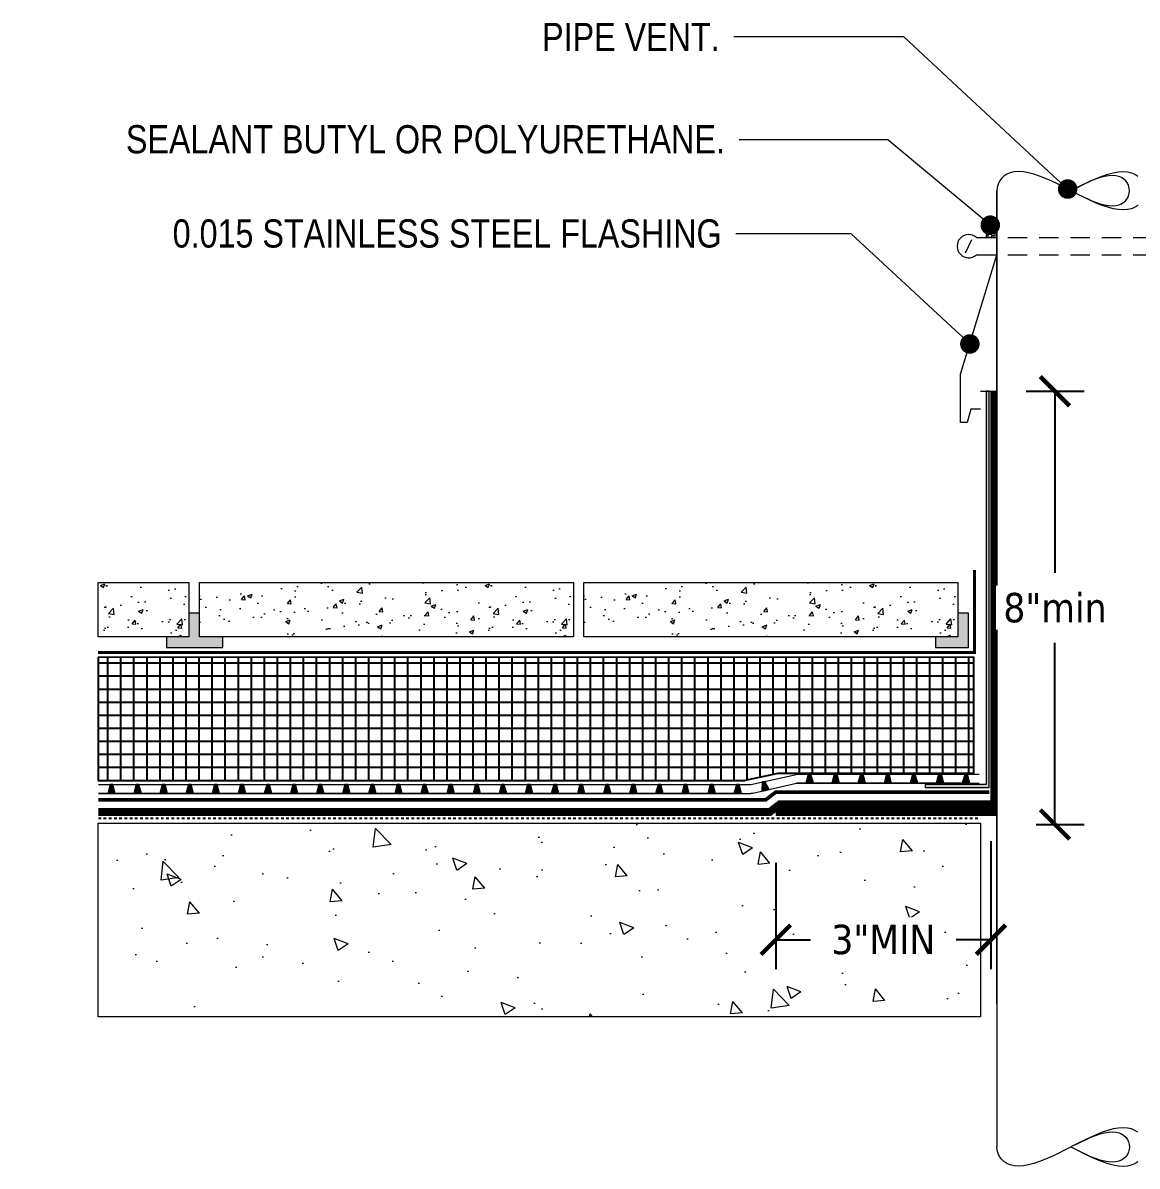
# Model space of a CAD drawing. Header units: inches. Extents: x -332 to 107, y -6 to 38.
# Drawn here: x -2.88 to 39.82, y -5.73 to 38.08 of the extents above; entities that cross this region are included whole.
import ezdxf
from ezdxf import colors
from ezdxf.entities.mleader import LeaderData, LeaderLine
from ezdxf.math import Vec2, Vec3

# ---------------------------------------------------------------- set-up
doc = ezdxf.new("R2010")
doc.units = ezdxf.units.IN
doc.header["$MEASUREMENT"] = 0
for name, pattern in [('Dash', [0.25, 0.125, -0.125]), ('Dashed - Dense', [0.8, 0.5, -0.3]), ('DASHED2', [0.1875, 0.125, -0.0625])]:
    doc.linetypes.add(name, pattern=pattern)
for name, color, linetype, lineweight in [('Dimensions', 20, 'Continuous', 0), ('Drainage Mat', 191, 'Continuous', 0), ('Others', 190, 'Continuous', 0), ('RAM HDR 327', 63, 'Continuous', 0), ('Ram Mastic', 191, 'Continuous', 0), ('RAM POLY FELT 3.5 FILTER FABRIC.', 4, 'Dash', 0), ('RT-250 HRA SYSTEM LIQUID', 241, 'Continuous', 0), ('RT-250 HRA SYSTEM MESH', 3, 'Continuous', 0), ('Text', 20, 'Continuous', 0)]:
    doc.layers.add(name, color=color, linetype=linetype, lineweight=lineweight)
for name, color, linetype in [('Insulation Border', 8, 'Continuous'), ('Insulation Foam', 9, 'Continuous'), ('Primer', 32, 'DASHED2')]:
    doc.layers.add(name, color=color, linetype=linetype)
doc.layers.add('Protection Course', color=99, linetype='Dashed - Dense', lineweight=0, true_color=0x216123)
doc.styles.add('Annotative', font='tahoma.ttf')
doc.styles.get("Standard").update_dxf_attribs({"font": ''})
doc.styles.get('Standard').set_extended_font_data('Arial Narrow')
doc.dimstyles.new('Annotative', dxfattribs={"dimscale": 0, "dimtxt": 0.09375, "dimasz": 0.09375, "dimexe": 0.09375, "dimexo": 0.09375, "dimgap": 0.0625, "dimtad": 0, "dimtih": 1, "dimtoh": 1, "dimlfac": -1, "dimzin": 3, "dimdsep": 46, "dimlunit": 4, "dimtxsty": 'Annotative', "dimblk": 'ARCHTICK', "dimcen": 0.09, "dimclrd": 256, "dimclre": 256, "dimclrt": 256, "dimadec": 0, "dimazin": 2, "dimtfac": 1, "dimtix": 1, "dimtofl": 0, "dimtmove": 1, "dimatfit": 1, "dimldrblk": 'CLOSEDBLANK', "dimfxl": 1, "dimtfill": 1, "dimtolj": 1, "dimtzin": 0, "dimarcsym": 0})

# ---------------------------------------------------------------- blocks, each defined once
blk = doc.blocks.new('*U19')
at = {"layer": 'Drainage Mat'}
h = blk.add_hatch(color=256, dxfattribs=at)
h.dxf.hatch_style = 1
h.paths.add_polyline_path([(0.5, 0.343), (0.447, 0.343), (0.355, 0), (0.5, 0), (0.645, 0), (0.553, 0.343)])
at = {"layer": 'Drainage Mat', "linetype": 'Continuous'}
for points in [[(0, 0.343), (1, 0.343)], [(0, 0), (1, 0)]]:
    blk.add_lwpolyline(points, dxfattribs=at)
blk.add_lwpolyline([(0.5, 0.343), (0.447, 0.343), (0.355, 0), (0.5, 0), (0.645, 0), (0.553, 0.343)], close=True, dxfattribs=at)
blk = doc.blocks.new('*U20')
at = {"layer": 'Drainage Mat', "color": 0, "linetype": 'ByBlock', "lineweight": -2, "transparency": 16777216}
for p in [(26.77, 8.948), (27.77, 8.948), (28.77, 8.948), (29.77, 8.948), (30.77, 8.948), (31.77, 8.948), (32.77, 8.948)]:
    blk.add_blockref('*U19', p, dxfattribs=at)
blk = doc.blocks.new('*U17')
at = {"layer": 'Drainage Mat'}
h = blk.add_hatch(color=256, dxfattribs=at)
h.dxf.hatch_style = 1
h.paths.add_polyline_path([(0.5, 0.343), (0.447, 0.343), (0.355, 0), (0.5, 0), (0.645, 0), (0.553, 0.343)])
at = {"layer": 'Drainage Mat', "linetype": 'Continuous'}
for points in [[(0, 0.343), (1, 0.343)], [(0, 0), (1, 0)]]:
    blk.add_lwpolyline(points, dxfattribs=at)
blk.add_lwpolyline([(0.5, 0.343), (0.447, 0.343), (0.355, 0), (0.5, 0), (0.645, 0), (0.553, 0.343)], close=True, dxfattribs=at)
blk = doc.blocks.new('*U18')
at = {"layer": 'Drainage Mat', "color": 0, "linetype": 'ByBlock', "lineweight": -2, "transparency": 16777216}
for p in [(0.017, 8.557), (1.017, 8.557), (2.017, 8.557), (3.017, 8.557), (4.017, 8.557), (5.017, 8.557), (6.017, 8.557), (7.017, 8.557), (8.017, 8.557), (9.017, 8.557), (10.017, 8.557), (11.017, 8.557), (12.017, 8.557), (13.017, 8.557), (14.017, 8.557), (15.017, 8.557), (16.017, 8.557), (17.017, 8.557), (18.017, 8.557), (19.017, 8.557), (20.017, 8.557), (21.017, 8.557), (22.017, 8.557), (23.017, 8.557), (24.017, 8.557)]:
    blk.add_blockref('*U17', p, dxfattribs=at)
blk = doc.blocks.new('_Dot')
at = {"color": 0, "linetype": 'ByBlock', "lineweight": -2}
blk.add_line((-0.5, 0), (-1, 0), dxfattribs=at)
at = {"color": 0, "linetype": 'ByBlock', "const_width": 0.5}
blk.add_lwpolyline([(-0.25, 0, 1), (0.25, 0, 1)], format="xyb", close=True, dxfattribs=at)
blk = doc.blocks.new('_ArchTick')
at = {"color": 0, "linetype": 'ByBlock', "const_width": 0.15}
blk.add_lwpolyline([(-0.5, -0.5), (0.5, 0.5)], dxfattribs=at)
blk = doc.blocks.new('*D25')
at = {"layer": 'Defpoints', "color": 0, "transparency": 16777216}
for p in [(34.451, 23.965), (34.829, 7.366), (36.675, 7.366)]:
    blk.add_point(p, dxfattribs=at)
at = {"layer": 'Dimensions', "lineweight": -2, "transparency": 16777216}
for p, q in [((35.576, 23.965), (37.8, 23.965)), ((36.675, 23.965), (36.675, 17.003)), ((36.675, 7.366), (36.675, 14.327)), ((35.954, 7.366), (37.8, 7.366))]:
    blk.add_line(p, q, dxfattribs=at)
at = {"layer": 'Dimensions', "lineweight": -2, "transparency": 16777216, "xscale": 1.125, "yscale": 1.125, "zscale": 1.125}
for p, rotation in [((36.675, 23.965), 90), ((36.675, 7.366), 270)]:
    blk.add_blockref('_ArchTick', p, dxfattribs=dict(at, rotation=rotation))
at = {"layer": 'Dimensions', "transparency": 16777216, "insert": (36.675, 15.665), "char_height": 1.125, "attachment_point": 5, "style": 'Annotative', "bg_fill": 3, "box_fill_scale": 1.25, "bg_fill_color": 9, "bg_fill_true_color": 13158600, "bg_fill_transparency": 0}
blk.add_mtext('\\A1;8"min', dxfattribs=at)
blk = doc.blocks.new('_ClosedBlank')
at = {"color": 0, "linetype": 'ByBlock', "lineweight": -2}
for p, q in [((-1, 0.17), (0, 0)), ((-1, 0.17), (-1, -0.17)), ((0, 0), (-1, -0.17))]:
    blk.add_line(p, q, dxfattribs=at)
blk = doc.blocks.new('*D26')
at = {"layer": 'Defpoints', "color": 0, "transparency": 16777216}
for p in [(34.219, 7.847), (25.974, 7.023), (34.219, 2.95)]:
    blk.add_point(p, dxfattribs=at)
at = {"layer": 'Dimensions', "lineweight": -2, "transparency": 16777216}
for p, q in [((34.219, 6.722), (34.219, 1.825)), ((25.974, 5.898), (25.974, 1.825)), ((25.974, 2.95), (27.306, 2.95)), ((34.219, 2.95), (32.887, 2.95))]:
    blk.add_line(p, q, dxfattribs=at)
at = {"layer": 'Dimensions', "lineweight": -2, "transparency": 16777216, "xscale": 1.125, "yscale": 1.125, "zscale": 1.125, "rotation": 180}
blk.add_blockref('_ArchTick', (25.974, 2.95), dxfattribs=at)
at = {"layer": 'Dimensions', "lineweight": -2, "transparency": 16777216, "xscale": 1.125, "yscale": 1.125, "zscale": 1.125}
blk.add_blockref('_ArchTick', (34.219, 2.95), dxfattribs=at)
at = {"layer": 'Dimensions', "transparency": 16777216, "insert": (30.096, 2.95), "char_height": 1.125, "attachment_point": 5, "style": 'Annotative', "bg_fill": 3, "box_fill_scale": 1.25, "bg_fill_color": 9, "bg_fill_true_color": 13158600, "bg_fill_transparency": 0}
blk.add_mtext('\\A1;3"MIN', dxfattribs=at)

msp = doc.modelspace()

# ---------------------------------------------------------------- hatches: boundary and pattern name
at = {"layer": 'Drainage Mat'}
h = msp.add_hatch(color=256, dxfattribs=at)
h.dxf.hatch_style = 1
h.paths.add_polyline_path([(25.505, 9.006), (25.454, 8.995), (25.437, 8.64), (25.578, 8.671), (25.72, 8.702), (25.557, 9.018)])
at = {"layer": 'Insulation Foam'}
h = msp.add_hatch(dxfattribs=at)
h.set_pattern_fill('NET', color=256, scale=4)
h.set_pattern_definition([(0, (-2092.1217, 1.05595), (0, 0.5), []), (90, (-2092.1217, 1.05595), (-0.5, 3e-17), [])])
h.paths.add_polyline_path([(0.002, 13.774), (0, 9.049), (24.752, 9.049), (26.061, 9.337), (33.565, 9.337), (33.565, 13.763)])
at = {"layer": 'Others'}
h = msp.add_hatch(dxfattribs=at)
h.set_pattern_fill('CONCRETE___STRUCTURAL_0002', color=256, style=0, pattern_type=2)
h.set_pattern_definition([(50, (-2.2127, 15.3668), (-1.75746, 0.15376), [0.18377, -2.02145]), (355, (-2.2127, 15.3668), (-0.34, 1.84306), [0.147, -1.61716]), (100.45, (-2.0663, 15.354), (1.4175, 1.6893), [0.1562, -1.71797]), (46.184, (-2.2127, 15.8568), (-2.615, 0.4056), [0.27565, -3.0322]), (96.636, (-1.9948, 15.823), (2.2902, 2.3868), [0.2343, -2.57696]), (351.184, (-2.2127, 15.8568), (2.2902, 2.3868), [0.2205, -2.42574]), (21, (-1.9677, 15.7343), (-1.46257, 0.9865), [0.18377, -2.02145]), (326, (-1.9677, 15.7343), (0.5962, 1.7768), [0.147, -1.61716]), (71.45, (-1.8458, 15.6521), (2.05875, 0.7903), [0.1562, -1.71797]), (37.5, (-2.2127, 15.3668), (0.029795, 0.81567), [0, -1.59756, 0, -1.641665, 0, -1.62329]), (7.5, (-2.2127, 15.3668), (0.64459, 0.9664), [0, -0.93599, 0, -1.56081, 0, -0.61869]), (327.5, (-2.7591, 15.3668), (-1.307996, 0.055265), [0, -0.61256, 0, -1.91119, 0, -2.536]), (317.5, (-3.0041, 15.3668), (1.42895, 0.24528), [0, -0.79633, 0, -1.26923, 0, -1.80093])])
h.paths.add_polyline_path([(0.002, 16.635), (3.476, 16.635), (3.476, 14.558), (0.002, 14.558)])
h = msp.add_hatch(dxfattribs=at)
h.set_pattern_fill('CONCRETE___STRUCTURAL_0002', color=256, style=0, pattern_type=2)
h.set_pattern_definition([(50, (12.5276, 15.3668), (-1.75746, 0.15376), [0.18377, -2.02145]), (355, (12.5276, 15.3668), (-0.33997, 1.84306), [0.147, -1.61716]), (100.451, (12.674, 15.354), (1.4175, 1.6893), [0.15618, -1.71797]), (46.184, (12.5276, 15.8568), (-2.615, 0.40556), [0.27565, -3.0322]), (96.636, (12.7455, 15.823), (2.29015, 2.3868), [0.23427, -2.57696]), (351.184, (12.5276, 15.8568), (2.29015, 2.3868), [0.2205, -2.42574]), (21, (12.7726, 15.7343), (-1.46257, 0.98652), [0.18377, -2.02145]), (326, (12.7726, 15.7343), (0.5962, 1.7768), [0.147, -1.61716]), (71.451, (12.8945, 15.6521), (2.05875, 0.79028), [0.15618, -1.71797]), (37.5, (12.5276, 15.3668), (0.029795, 0.81567), [0, -1.59756, 0, -1.641665, 0, -1.62329]), (7.5, (12.5276, 15.3668), (0.644585, 0.96641), [0, -0.935994, 0, -1.56081, 0, -0.61869]), (327.5, (11.9812, 15.3668), (-1.307996, 0.055265), [0, -0.61256, 0, -1.91119, 0, -2.536005]), (317.5, (11.7362, 15.3668), (1.42895, 0.24528), [0, -0.79633, 0, -1.26923, 0, -1.80093])])
h.paths.add_polyline_path([(3.884, 16.635), (18.217, 16.635), (18.217, 14.558), (3.884, 14.558)])
h = msp.add_hatch(dxfattribs=at)
h.set_pattern_fill('CONCRETE___STRUCTURAL_0002', color=256, style=0, pattern_type=2)
h.set_pattern_definition([(50, (27.268, 15.3668), (-1.75746, 0.15376), [0.18377, -2.02145]), (355, (27.268, 15.3668), (-0.33997, 1.84306), [0.147, -1.61716]), (100.451, (27.4144, 15.354), (1.4175, 1.6893), [0.15618, -1.71797]), (46.184, (27.268, 15.8568), (-2.615, 0.40556), [0.27565, -3.0322]), (96.636, (27.4859, 15.823), (2.29015, 2.3868), [0.23427, -2.57696]), (351.184, (27.268, 15.8568), (2.29015, 2.3868), [0.2205, -2.42574]), (21, (27.513, 15.7343), (-1.46257, 0.98652), [0.18377, -2.02145]), (326, (27.513, 15.7343), (0.5962, 1.7768), [0.147, -1.61716]), (71.451, (27.6348, 15.6521), (2.05875, 0.79028), [0.15618, -1.71797]), (37.5, (27.26794, 15.3668), (0.029795, 0.81567), [0, -1.59756, 0, -1.641665, 0, -1.62329]), (7.5, (27.2679, 15.3668), (0.644585, 0.96641), [0, -0.935994, 0, -1.56081, 0, -0.61869]), (327.5, (26.7215, 15.3668), (-1.307996, 0.055265), [0, -0.61256, 0, -1.91119, 0, -2.536005]), (317.5, (26.4765, 15.3668), (1.42895, 0.24528), [0, -0.79633, 0, -1.26923, 0, -1.80093])])
h.paths.add_polyline_path([(18.624, 16.635), (32.957, 16.635), (32.957, 14.558), (18.624, 14.558)])
for points in [[(2.62, 14.558), (2.62, 14.144), (4.786, 14.144), (4.786, 14.558), (3.884, 14.558), (3.884, 15.465), (3.476, 15.465), (3.476, 14.558)], [(33.365, 15.465), (32.957, 15.465), (32.957, 14.558), (32.1, 14.558), (32.1, 14.144), (33.365, 14.144)]]:
    msp.add_hatch(color=256, dxfattribs=at).paths.add_polyline_path(points)
h = msp.add_hatch(dxfattribs=at)
h.set_pattern_fill('CONCRETE___STRUCTURAL_0002', color=256, style=0, pattern_type=2)
h.set_pattern_definition([(130, (-1116.853, -562.144), (5.465523, 0.478171), [0.5715, -6.2865]), (185, (-1116.853, -562.144), (1.057285, 5.731704), [0.4572, -5.0292]), (79.5486, (-1117.3085, -562.184), (-4.408241, 5.25353), [0.4857, -5.342703]), (133.8158, (-1116.853, -560.62), (8.132377, 1.261255), [0.85725, -9.42975]), (83.3644, (-1117.531, -560.725), (-7.12213, 7.42278), [0.72855, -8.014053]), (188.8158, (-1116.853, -560.62), (-7.122124, 7.422784), [0.6858, -7.5438]), (159, (-1117.615, -561.001), (4.548432, 3.067956), [0.5715, -6.2865]), (214, (-1117.615, -561.001), (-1.854063, 5.525643), [0.4572, -5.0292]), (108.5486, (-1117.994, -561.257), (-6.402496, 2.457682), [0.4857, -5.342703]), (142.5, (-1116.853, -562.1442), (-0.092658, 2.5366512), [0, -4.96824, 0, -5.1054, 0, -5.04825]), (172.5, (-1116.853, -562.1442), (-2.00459, 3.005417), [0, -2.91084, 0, -4.85394, 0, -1.92405]), (212.5, (-1115.1537, -562.1442), (4.067727, 0.171868), [0, -1.905, 0, -5.9436, 0, -7.8867]), (222.5, (-1114.3917, -562.144), (-4.443879, 0.7628), [0, -2.4765, 0, -3.94716, 0, -5.6007])])
h.paths.add_polyline_path([(0, 0), (0, 7.418), (33.826, 7.418), (33.826, 0)])
at = {"layer": 'Protection Course'}
h = msp.add_hatch(dxfattribs=at)
h.set_pattern_fill('AGGREGAT', color=256, scale=0.3, angle=180, pattern_type=2)
h.set_pattern_definition([(180, (-2092.1217, 1.05595), (-0.3, -0.3), [0.03, -0.045, 0.015, -0.045, 0.015, -0.15]), (180, (-2092.2717, 1.02595), (-0.3, -0.3), [0.015, -0.285]), (180, (-2092.1817, 1.01095), (-0.3, -0.3), [0.015, -0.03, 0.015, -0.24]), (180, (-2092.3317, 0.99595), (-0.3, -0.3), [0.03, -0.27]), (180, (-2092.3617, 0.98095), (-0.3, -0.3), [0.015, -0.285]), (180, (-2092.2717, 0.95095), (-0.3, -0.3), [0.03, -0.27]), (180, (-2092.1217, 0.93595), (-0.3, -0.3), [0.015, -0.03, 0.015, -0.075, 0.045, -0.12]), (180, (-2092.3317, 0.90595), (-0.3, -0.3), [0.03, -0.27]), (180, (-2092.1517, 0.89095), (-0.3, -0.3), [0.03, -0.015, 0.015, -0.12, 0.015, -0.105]), (180, (-2092.1367, 0.87595), (-0.3, -0.3), [0.015, -0.285]), (180, (-2092.2417, 0.86095), (-0.3, -0.3), [0.015, -0.015, 0.015, -0.255]), (180, (-2092.1967, 0.84595), (-0.3, -0.3), [0.015, -0.285]), (180, (-2092.3917, 0.83095), (-0.3, -0.3), [0.015, -0.285]), (180, (-2092.2567, 0.81595), (-0.3, -0.3), [0.015, -0.12, 0.015, -0.15]), (180, (-2092.2567, 0.80095), (-0.3, -0.3), [0.03, -0.27]), (180, (-2092.3167, 0.78595), (-0.3, -0.3), [0.03, -0.27]), (180, (-2092.1367, 0.77095), (-0.3, -0.3), [0.015, -0.18, 0.03, -0.075]), (270, (-2092.1217, 0.92095), (0.3, -0.3), [0.06, -0.06, 0.03, -0.15]), (270, (-2092.1367, 0.92095), (0.3, -0.3), [0.015, -0.105, 0.03, -0.15]), (270, (-2092.1517, 0.99595), (0.3, -0.3), [0.045, -0.255]), (270, (-2092.1667, 0.99595), (0.3, -0.3), [0.03, -0.27]), (270, (-2092.1817, 1.04095), (0.3, -0.3), [0.015, -0.18, 0.015, -0.015, 0.03, -0.045]), (270, (-2092.2117, 1.04095), (0.3, -0.3), [0.015, -0.105, 0.015, -0.165]), (270, (-2092.2267, 0.92095), (0.3, -0.3), [0.03, -0.045, 0.015, -0.015, 0.03, -0.165]), (270, (-2092.2417, 0.98095), (0.3, -0.3), [0.03, -0.165, 0.015, -0.09]), (270, (-2092.2567, 1.04095), (0.3, -0.3), [0.015, -0.015, 0.03, -0.24]), (270, (-2092.2867, 0.84595), (0.3, -0.3), [0.015, -0.285]), (270, (-2092.3017, 0.84595), (0.3, -0.3), [0.03, -0.03, 0.015, -0.015, 0.03, -0.18]), (270, (-2092.3167, 0.98095), (0.3, -0.3), [0.015, -0.015, 0.015, -0.03, 0.015, -0.21]), (270, (-2092.3617, 0.87595), (0.3, -0.3), [0.06, -0.24]), (270, (-2092.3767, 0.90595), (0.3, -0.3), [0.06, -0.045, 0.03, -0.165]), (270, (-2092.3917, 1.02595), (0.3, -0.3), [0.015, -0.045, 0.03, -0.21]), (270, (-2092.4067, 0.99595), (0.3, -0.3), [0.045, -0.255]), (225, (-2092.24171, 1.05595), (-4e-17, -0.3), [0.021213, -0.40305107]), (225, (-2092.40671, 1.04095), (-4e-17, -0.3), [0.021213, -0.360625069, 0.021213, -0.021213]), (225, (-2092.21171, 1.02595), (-4e-17, -0.3), [0.021213, -0.169704, 0.021213, -0.212134069]), (225, (-2092.28671, 1.02595), (-4e-17, -0.3), [0.021213, -0.339412069, 0.021213, -0.042426]), (225, (-2092.30171, 1.02595), (-4e-17, -0.3), [0.042426, -0.169704, 0.042426, -0.169708069]), (225, (-2092.22671, 0.99595), (-4e-17, -0.3), [0.02121, -0.19092, 0.02121, -0.02121, 0.02121, -0.148504069]), (225, (-2092.37671, 0.98095), (-4e-17, -0.3), [0.021213, -0.021213, 0.021213, -0.360625069]), (225, (-2092.16671, 0.96595), (-4e-17, -0.3), [0.021213, -0.254556, 0.021213, -0.127282069]), (225, (-2092.40671, 0.93595), (-4e-17, -0.3), [0.02121, -0.02121, 0.02121, -0.084852, 0.02121, -0.254572069]), (225, (-2092.22671, 0.89095), (-4e-17, -0.3), [0.021213, -0.40305107]), (225, (-2092.15171, 0.87595), (-4e-17, -0.3), [0.0424263, -0.38183777]), (225, (-2092.12171, 0.84595), (-4e-17, -0.3), [0.021213, -0.021213, 0.021213, -0.360625069]), (225, (-2092.28671, 0.80095), (-4e-17, -0.3), [0.021213, -0.40305107]), (225, (-2092.37671, 0.77095), (-4e-17, -0.3), [0.021213, -0.40305107]), (315, (-2092.25671, 1.02595), (-5e-17, -0.3), [0.021213, -0.40305107]), (315, (-2092.27171, 1.02595), (-5e-17, -0.3), [0.021213, -0.40305107]), (315, (-2092.18171, 1.01095), (-5e-17, -0.3), [0.021213, -0.084852, 0.042426, -0.275773069]), (315, (-2092.12171, 1.01095), (-5e-17, -0.3), [0.021213, -0.40305107]), (315, (-2092.31671, 0.96595), (-5e-17, -0.3), [0.021213, -0.16970562, 0.021213, -0.212132449]), (315, (-2092.33171, 0.96595), (-5e-17, -0.3), [0.02121, -0.12729, 0.02121, -0.12726, 0.02121, -0.106084069]), (315, (-2092.15171, 0.95095), (-5e-17, -0.3), [0.021213, -0.40305107]), (315, (-2092.39171, 0.93595), (-5e-17, -0.3), [0.04242, -0.106065, 0.02121, -0.02121, 0.02121, -0.212149069]), (315, (-2092.19671, 0.89095), (-5e-17, -0.3), [0.021213, -0.40305107]), (315, (-2092.31671, 0.89095), (-5e-17, -0.3), [0.0424263, -0.38183777]), (315, (-2092.33171, 0.89095), (-5e-17, -0.3), [0.021213, -0.40305107]), (315, (-2092.24171, 0.86095), (-5e-17, -0.3), [0.021213, -0.40305107]), (315, (-2092.15171, 0.81595), (-5e-17, -0.3), [0.021213, -0.40305107]), (315, (-2092.39171, 0.81595), (-5e-17, -0.3), [0.021213, -0.40305107]), (206.565051, (-2092.15171, 1.05595), (-0.3, -1e-10), [0.03354, -0.637280393]), (206.565051, (-2092.12171, 1.02595), (-0.3, -1e-10), [0.03354, -0.637280393]), (206.565051, (-2092.12171, 1.01095), (-0.3, -1e-10), [0.03354, -0.637280393]), (206.565051, (-2092.19671, 1.01095), (-0.3, -1e-10), [0.03354, -0.637280393]), (206.565051, (-2092.18171, 0.95095), (-0.3, -1e-10), [0.03354, -0.637280393]), (206.565051, (-2092.18171, 0.93595), (-0.3, -1e-10), [0.03354, -0.637280393]), (206.565051, (-2092.24171, 0.87595), (-0.3, -1e-10), [0.03354, -0.637280393]), (206.565051, (-2092.25671, 0.86095), (-0.3, -1e-10), [0.03354, -0.637280393]), (206.565051, (-2092.13671, 0.83095), (-0.3, -1e-10), [0.03354, -0.637280393]), (206.565051, (-2092.22671, 0.83095), (-0.3, -1e-10), [0.03354, -0.637280393]), (243.434949, (-2092.37671, 1.05595), (-2e-11, -0.3), [0.03354, -0.637280393]), (243.434949, (-2092.30171, 1.01095), (-2e-11, -0.3), [0.03354, -0.637280393]), (243.434949, (-2092.25671, 0.98095), (-2e-11, -0.3), [0.03354, -0.637280393]), (243.434949, (-2092.30171, 0.93595), (-2e-11, -0.3), [0.03354, -0.637280393]), (243.434949, (-2092.31671, 0.93595), (-2e-11, -0.3), [0.03354, -0.637280393]), (243.434949, (-2092.21171, 0.89095), (-2e-11, -0.3), [0.03354, -0.637280393]), (243.434949, (-2092.18171, 0.87595), (-2e-11, -0.3), [0.03354, -0.637280393]), (243.434949, (-2092.30171, 0.81595), (-2e-11, -0.3), [0.03354, -0.637280393]), (243.434949, (-2092.18171, 0.78595), (-2e-11, -0.3), [0.03354, -0.637280393]), (296.565051, (-2092.13671, 0.87595), (1e-10, -0.3), [0.03354, -0.637280393]), (296.565051, (-2092.31671, 0.87595), (1e-10, -0.3), [0.03354, -0.637280393]), (296.565051, (-2092.12171, 0.86095), (1e-10, -0.3), [0.03354, -0.637280393]), (296.565051, (-2092.36171, 0.81595), (1e-10, -0.3), [0.03354, -0.637280393]), (296.565051, (-2092.16671, 0.80095), (1e-10, -0.3), [0.03354, -0.637280393]), (296.565051, (-2092.22671, 0.78595), (1e-10, -0.3), [0.03354, -0.637280393]), (333.434949, (-2092.24171, 1.05595), (0.3, -1e-10), [0.03354, -0.637280393]), (333.434949, (-2092.18171, 1.02595), (0.3, -1e-10), [0.03354, -0.637280393]), (333.434949, (-2092.39171, 1.01095), (0.3, -1e-10), [0.03354, -0.637280393]), (333.434949, (-2092.36171, 0.98095), (0.3, -1e-10), [0.03354, -0.637280393]), (333.434949, (-2092.24171, 0.95095), (0.3, -1e-10), [0.03354, -0.637280393]), (333.434949, (-2092.16671, 0.93595), (0.3, -1e-10), [0.03354, -0.637280393]), (333.434949, (-2092.25671, 0.93595), (0.3, -1e-10), [0.03354, -0.637280393]), (333.434949, (-2092.21171, 0.90595), (0.3, -1e-10), [0.03354, -0.637280393]), (333.434949, (-2092.21171, 0.83095), (0.3, -1e-10), [0.03354, -0.637280393]), (333.434949, (-2092.12171, 0.77095), (0.3, -1e-10), [0.03354, -0.637280393]), (333.434949, (-2092.30171, 0.77095), (0.3, -1e-10), [0.03354, -0.637280393]), (333.434949, (-2092.33171, 0.77095), (0.3, -1e-10), [0.03354, -0.637280393])])
h.paths.add_polyline_path([(31.702, 8.902), (31.702, 8.777), (34.158, 8.777), (34.158, 23.965), (34.033, 23.965), (34.033, 8.902)])
at = {"layer": 'Ram Mastic'}
h = msp.add_hatch(dxfattribs=at)
h.set_pattern_fill('ZIGZAG', color=256)
h.set_pattern_definition([(0, (-2092.12171, 1.05595), (0.125, 0.125), [0.125, -0.125]), (90, (-2091.99671, 1.05595), (-0.125, 0.125), [0.125, -0.125])])
h.paths.add_polyline_path([(34.451, 30.425, 0.297872), (34.042, 29.859), (34.451, 29.859)])

# ---------------------------------------------------------------- linework, layer by layer
at = {"layer": 'Drainage Mat', "linetype": 'Continuous'}
for points in [[(25.017, 8.9), (26.816, 9.292)], [(25.09, 8.564), (26.77, 8.948)], [(25.09, 8.564), (25.06, 8.557), (25.017, 8.557)]]:
    msp.add_lwpolyline(points, dxfattribs=at)
msp.add_lwpolyline([(25.505, 9.006), (25.454, 8.995), (25.437, 8.64), (25.578, 8.671), (25.72, 8.702), (25.557, 9.018)], close=True, dxfattribs=at)
at = {"layer": 'Drainage Mat'}
for points in [[(33.098, 8.948), (26.77, 8.948)], [(24.372, 8.557), (0.017, 8.557)]]:
    msp.add_lwpolyline(points, dxfattribs=at)
at = {"layer": 'Insulation Border', "flags": 128}
msp.add_lwpolyline([(0.002, 13.774), (0, 9.049), (24.752, 9.049), (26.061, 9.337), (33.565, 9.337), (33.565, 13.763), (0.002, 13.774)], dxfattribs=at)
at = {"layer": 'Others', "linetype": 'Continuous'}
for p, q in [((34.451, 0.5), (34.451, 31.652)), ((34.451, 31.652), (34.451, -4.992)), ((33.25, 29.265), (33.493, 29.784)), ((33.061, 24.617), (34.451, 29.19)), ((33.061, 22.774), (33.061, 24.617)), ((33.826, 23.965), (34.451, 23.965)), ((33.448, 23.284), (33.312, 22.774)), ((33.826, 23.284), (33.448, 23.284)), ((33.312, 22.774), (33.061, 22.774))]:
    msp.add_line(p, q, dxfattribs=at)
at = {"layer": 'Others', "linetype": 'Dashed - Dense', "ltscale": 1.5}
for p, q in [((33.666, 29.859), (40.979, 29.859)), ((33.666, 29.19), (40.979, 29.19))]:
    msp.add_line(p, q, dxfattribs=at)
at = {"layer": 'Others', "linetype": 'Continuous', "flags": 128}
for points in [[(39.854, 31.09), (39.74, 31.016), (39.607, 30.962), (39.457, 30.929), (39.29, 30.918), (39.108, 30.929), (38.911, 30.962), (38.703, 31.016), (38.483, 31.09), (38.255, 31.18), (38.019, 31.285), (37.778, 31.401), (37.533, 31.524), (37.039, 31.779), (36.793, 31.903), (36.552, 32.019), (36.316, 32.123), (36.088, 32.214), (35.868, 32.287), (35.66, 32.341), (35.464, 32.374), (35.281, 32.385), (35.114, 32.374), (34.964, 32.341), (34.831, 32.287), (34.717, 32.214), (34.622, 32.123), (34.548, 32.019), (34.494, 31.903), (34.462, 31.779), (34.451, 31.652)], [(37.286, 31.652), (37.533, 31.779), (37.778, 31.903), (38.019, 32.019), (38.255, 32.123), (38.483, 32.214), (38.703, 32.287), (38.911, 32.341), (39.108, 32.374), (39.29, 32.385), (39.457, 32.374), (39.607, 32.341), (39.74, 32.287), (39.854, 32.214)], [(37.481, 31.551), (37.675, 31.453), (37.866, 31.361), (38.053, 31.278), (38.234, 31.207), (38.408, 31.149), (38.573, 31.106), (38.728, 31.08), (38.872, 31.071), (39.004, 31.08), (39.124, 31.106), (39.229, 31.149), (39.319, 31.207), (39.394, 31.278), (39.453, 31.361), (39.495, 31.453), (39.521, 31.551), (39.529, 31.652), (39.521, 31.753), (39.495, 31.85), (39.453, 31.942), (39.394, 32.025), (39.319, 32.097), (39.229, 32.155), (39.124, 32.198), (39.004, 32.224), (38.872, 32.233), (38.728, 32.224), (38.573, 32.198), (38.408, 32.155), (38.234, 32.097), (38.053, 32.025), (37.866, 31.942), (37.675, 31.85), (37.481, 31.753)], [(39.854, -4.43), (39.74, -4.356), (39.607, -4.302), (39.457, -4.269), (39.29, -4.258), (39.108, -4.269), (38.911, -4.302), (38.703, -4.356), (38.483, -4.43), (38.255, -4.52), (38.019, -4.625), (37.778, -4.741), (37.533, -4.864), (37.039, -5.119), (36.793, -5.243), (36.552, -5.358), (36.316, -5.463), (36.088, -5.554), (35.868, -5.627), (35.66, -5.681), (35.464, -5.714), (35.281, -5.725), (35.114, -5.714), (34.964, -5.681), (34.831, -5.627), (34.717, -5.554), (34.622, -5.463), (34.548, -5.358), (34.494, -5.243), (34.462, -5.119), (34.451, -4.992)], [(37.481, -4.891), (37.675, -4.793), (37.866, -4.701), (38.053, -4.618), (38.234, -4.547), (38.408, -4.489), (38.573, -4.446), (38.728, -4.42), (38.872, -4.411), (39.004, -4.42), (39.124, -4.446), (39.229, -4.489), (39.319, -4.547), (39.394, -4.618), (39.453, -4.701), (39.495, -4.793), (39.521, -4.891), (39.529, -4.992), (39.521, -5.092), (39.495, -5.19), (39.453, -5.282), (39.394, -5.365), (39.319, -5.437), (39.229, -5.495), (39.124, -5.537), (39.004, -5.564), (38.872, -5.572), (38.728, -5.564), (38.573, -5.537), (38.408, -5.495), (38.234, -5.437), (38.053, -5.365), (37.866, -5.282), (37.675, -5.19), (37.481, -5.092)], [(37.286, -4.992), (37.533, -5.119), (37.778, -5.243), (38.019, -5.358), (38.255, -5.463), (38.483, -5.554), (38.703, -5.627), (38.911, -5.681), (39.108, -5.714), (39.29, -5.725), (39.457, -5.714), (39.607, -5.681), (39.74, -5.627), (39.854, -5.554)]]:
    msp.add_lwpolyline(points, dxfattribs=at)
at = {"layer": 'Others', "flags": 128}
for points in [[(0.002, 16.635), (3.476, 16.635), (3.476, 14.558), (0.002, 14.558)], [(3.884, 16.635), (18.217, 16.635), (18.217, 14.558), (3.884, 14.558)], [(18.624, 16.635), (32.957, 16.635), (32.957, 14.558), (18.624, 14.558)], [(2.62, 14.558), (2.62, 14.144), (4.786, 14.144), (4.786, 14.558), (3.884, 14.558), (3.884, 15.465), (3.476, 15.465), (3.476, 14.558)], [(33.365, 15.465), (32.957, 15.465), (32.957, 14.558), (32.1, 14.558), (32.1, 14.144), (33.365, 14.144)], [(0, 0), (0, 7.418), (33.826, 7.418), (33.826, 0)]]:
    msp.add_lwpolyline(points, close=True, dxfattribs=at)
at = {"layer": 'Others', "linetype": 'Continuous'}
msp.add_arc((33.372, 29.525), 0.446, 48.6951, 311.3049, dxfattribs=at)
at = {"layer": 'Primer', "ltscale": 0.2}
msp.add_lwpolyline([(0.016, 7.609), (33.826, 7.609)], dxfattribs=at)
at = {"layer": 'Protection Course', "linetype": 'Continuous'}
msp.add_lwpolyline([(31.702, 8.902), (31.702, 8.777), (34.158, 8.777), (34.158, 23.965), (34.033, 23.965), (34.033, 8.902), (31.702, 8.902)], dxfattribs=at)
at = {"layer": 'Protection Course', "linetype": 'Dashed - Dense', "ltscale": 0.2, "const_width": 0.141}
msp.add_lwpolyline([(0.016, 8.313), (25.591, 8.313), (25.969, 8.602), (34.165, 8.602)], dxfattribs=at)
at = {"layer": 'RAM HDR 327', "const_width": 0.05}
msp.add_lwpolyline([(25.973, 7.847), (34.219, 7.847), (34.219, 23.965)], dxfattribs=at)
at = {"layer": 'Ram Mastic'}
msp.add_lwpolyline([(34.451, 30.425), (34.451, 29.859), (34.042, 29.859, -0.297873)], format="xyb", close=True, dxfattribs=at)
at = {"layer": 'RAM POLY FELT 3.5 FILTER FABRIC.', "ltscale": 0.2, "const_width": 0.115}
msp.add_lwpolyline([(33.595, 17.112), (33.595, 13.953), (0.002, 13.953)], dxfattribs=at)
at = {"layer": 'RT-250 HRA SYSTEM LIQUID'}
for points, const_width in [([(34.344, 7.697), (34.344, 23.965)], 0.2), ([(0.016, 7.847), (25.748, 7.847), (26.127, 8.136), (34.292, 8.136)], 0.3), ([(25.973, 7.847), (34.302, 7.847)], 0.3)]:
    msp.add_lwpolyline(points, dxfattribs=dict(at, const_width=const_width))
at = {"layer": 'RT-250 HRA SYSTEM MESH'}
msp.add_lwpolyline([(0.016, 7.847), (25.748, 7.847), (26.127, 8.136), (33.673, 8.136)], dxfattribs=at)

# ---------------------------------------------------------------- block references
at = {"layer": 'Drainage Mat'}
for name in ['*U20', '*U18']:
    msp.add_blockref(name, (0, 0), dxfattribs=at)

# ---------------------------------------------------------------- leaders
at = {"layer": 'Text'}
ml = msp.add_multileader_mtext('Standard', dxfattribs=at)
ml.set_content('PIPE VENT.', color=256)
ml.set_leader_properties(color=256, lineweight=0)
ml.set_arrow_properties(name='DOT')
ml.build(insert=Vec2(0, 0))
ml.multileader.update_dxf_attribs({"text_left_attachment_type": 2, "text_right_attachment_type": 2, "dogleg_length": 0.36, "arrow_head_size": 0.75, "scale": 12})
ctx = ml.context
ctx.base_point, ctx.scale, ctx.char_height, ctx.arrow_head_size, ctx.landing_gap_size, ctx.plane_origin = Vec3(16.68, 37.542), 12, 1.08, 0.75, 0.54, Vec3(37.162, 31.715)
ctx.left_attachment, ctx.right_attachment, ctx.text_align_type = 2, 2, 2
notes = []
notes.append((ctx, [(0, (1, 1, 0), (30.879, 37.542), (-1, 0), 6.514, [(0, [(37.162, 31.715)], 0, [])])]))
ctx.mtext.insert, ctx.mtext.alignment, ctx.mtext.flow_direction = Vec3(23.825, 38.083), 3, 5
ml = msp.add_multileader_mtext('Standard', dxfattribs=at)
ml.set_content('SEALANT BUTYL OR POLYURETHANE.', color=256)
ml.set_leader_properties(color=256, lineweight=0)
ml.set_arrow_properties(name='DOT')
ml.build(insert=Vec2(0, 0))
ml.multileader.update_dxf_attribs({"text_left_attachment_type": 2, "text_right_attachment_type": 2, "dogleg_length": 0.36, "arrow_head_size": 0.75, "scale": 12})
ctx = ml.context
ctx.base_point, ctx.scale, ctx.char_height, ctx.arrow_head_size, ctx.landing_gap_size, ctx.plane_origin = Vec3(0.688, 33.604), 12, 1.08, 0.75, 0.54, Vec3(40.327, 30.295)
ctx.left_attachment, ctx.right_attachment, ctx.text_align_type = 2, 2, 2
notes.append((ctx, [(1, (1, 1, 0), (30.276, 33.604), (-1, 0), 5.71, [(0, [(34.196, 30.33)], 0, [])])]))
ctx.mtext.insert, ctx.mtext.alignment, ctx.mtext.flow_direction = Vec3(24.026, 34.163), 3, 5
ml = msp.add_multileader_mtext('Standard', dxfattribs=at)
ml.set_content('0.015 STAINLESS STEEL FLASHING', color=256)
ml.set_leader_properties(color=256, lineweight=0)
ml.set_arrow_properties(name='DOT')
ml.build(insert=Vec2(0, 0))
ml.multileader.update_dxf_attribs({"text_left_attachment_type": 2, "text_right_attachment_type": 2, "dogleg_length": 0.36, "arrow_head_size": 0.75, "scale": 12})
ctx = ml.context
ctx.base_point, ctx.scale, ctx.char_height, ctx.arrow_head_size, ctx.landing_gap_size, ctx.plane_origin = Vec3(2.443, 29.995), 12, 1.08, 0.75, 0.54, Vec3(33.414, 25.779)
ctx.left_attachment, ctx.right_attachment, ctx.text_align_type = 2, 2, 2
notes.append((ctx, [(0, (1, 1, 0), (28.866, 29.995), (-1, 0), 4.426, [(0, [(33.414, 25.779)], 0, [])])]))
ctx.mtext.insert, ctx.mtext.width, ctx.mtext.alignment, ctx.mtext.flow_direction = Vec3(23.899, 30.553), 29.67123, 3, 5
for ctx, leaders in notes:
    for number, flags, end, landing, length, lines in leaders:
        leader = LeaderData()
        leader.index, (leader.has_last_leader_line, leader.has_dogleg_vector, leader.attachment_direction) = number, flags
        leader.last_leader_point, leader.dogleg_vector, leader.dogleg_length = Vec3(end), Vec3(landing), length
        for number, points, colour, breaks in lines:
            line = LeaderLine()
            line.index, line.vertices, line.color, line.breaks = number, Vec3.list(points), colors.encode_raw_color(colour), breaks
            leader.lines.append(line)
        ctx.leaders.append(leader)

# ---------------------------------------------------------------- next in the draw order: dimensions: what is measured, and where the dimension line sits
at = {"layer": 'Dimensions'}
dim = msp.add_linear_dim(base=(36.675, 7.366), p1=(34.451, 23.965), p2=(34.829, 7.366), angle=90, text='8"min', dimstyle='Annotative', override={"dimscale": 0}, dxfattribs=at)
dim.commit()
dim.dimension.update_dxf_attribs({"geometry": '*D25', "text_midpoint": (36.675, 15.665)})

# ---------------------------------------------------------------- next in the draw order: dimensions: what is measured, and where the dimension line sits
dim = msp.add_linear_dim(base=(34.219, 2.95), p1=(25.974, 7.023), p2=(34.219, 7.847), text='3"MIN', dimstyle='Annotative', override={"dimscale": 0}, dxfattribs=at)
dim.commit()
dim.dimension.update_dxf_attribs({"geometry": '*D26', "text_midpoint": (30.096, 2.95)})

doc.saveas('drawing.dxf')
